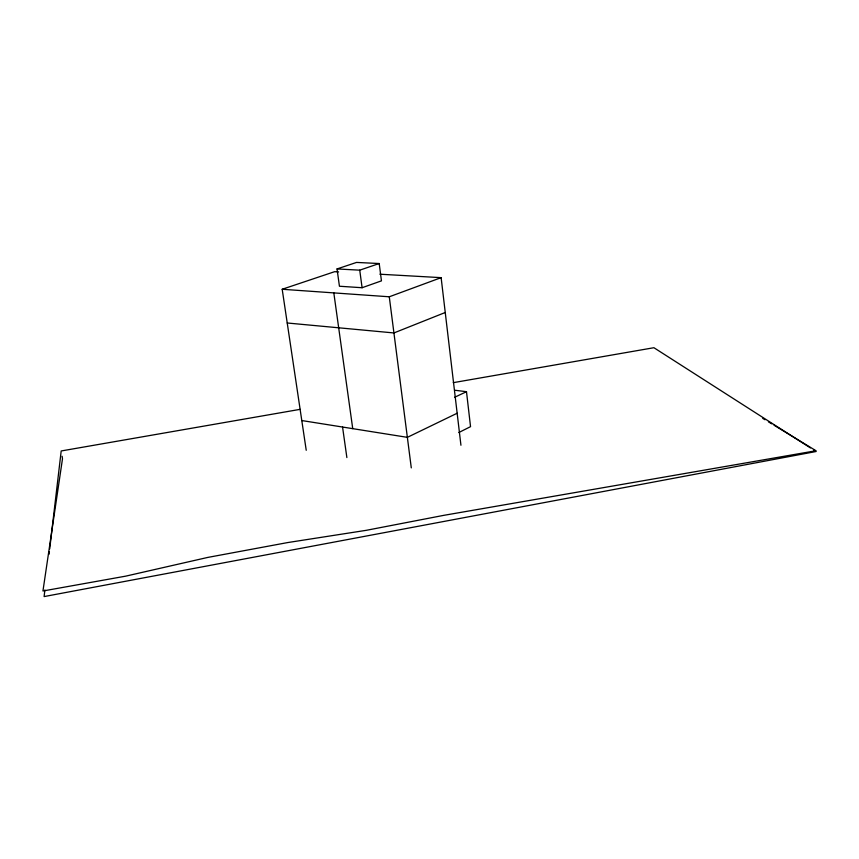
<?xml version="1.0" encoding="UTF-8"?>
<svg xmlns="http://www.w3.org/2000/svg" width="859" height="859" viewBox="0 0 859 859"><rect width="100%" height="100%" fill="white"/><g stroke="black" fill="none" stroke-linecap="round" stroke-linejoin="round"><path stroke-width="1.29" d="M44.883 589.961L44.11 596.576L816.05 451.523L813.795 450.084M49.081 554.216L49.392 551.564M49.704 548.922L61.193 450.964L300.124 409.346M458.813 432.528L470.539 426.655L466.491 391.693L454.615 390.211M457.16 413.233L407.37 437.349L301.788 420.545M454.636 397.277L466.491 391.693M445.252 312.493L393.927 332.948L287.228 322.995M306.233 450.288L282.192 289.268L389.277 296.784L441.129 277.65L460.939 445.252M362.09 287.722L381.45 280.861L379.206 263.53L356.549 262.425L337.039 268.942L339.434 286.24L362.09 287.722L359.738 270.166L379.206 263.53M282.192 289.268L334.602 271.691L338.596 271.906M453.262 382.663L653.914 347.712L810.424 447.915M337.039 268.942L359.738 270.166M379.882 274.214L441.129 277.65M762.728 418.376L764.993 419.75M768.397 421.812L771.79 423.874M774.066 425.237L816.018 450.739L443.727 515.357L366.321 530.314L287.636 542.577L207.803 557.416L125.693 576.153L42.95 590.992L62.482 458.846L62.106 456.269M342.558 427.041L346.875 457.568M333.818 292.898L352.738 428.662M389.277 296.784L411.289 467.887"/></g></svg>
